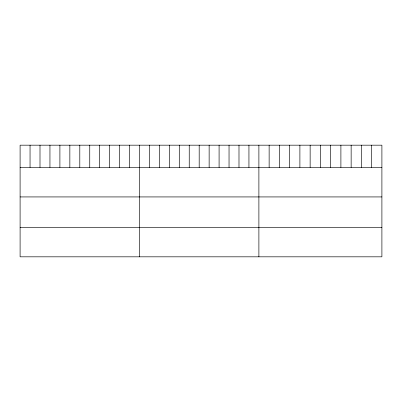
<?xml version="1.0" encoding="UTF-8"?>
<svg xmlns="http://www.w3.org/2000/svg" width="402" height="402" viewBox="0 0 402 402"><rect width="100%" height="100%" fill="white"/><g stroke="black" fill="none" stroke-linecap="round" stroke-linejoin="round"><path stroke-width="0.6" d="M381.9 167.428L381.9 256.823L20.1 256.823L20.1 145.177L381.9 145.177L381.9 167.428L20.1 167.428M20.1 196.93L381.9 196.93M20.1 227.321L381.9 227.321M371.649 145.177L371.649 167.428M361.398 145.177L361.398 167.428M351.147 145.177L351.147 167.428M340.896 145.177L340.896 167.428M330.645 145.177L330.645 167.428M320.394 145.177L320.394 167.428M310.143 145.177L310.143 167.428M299.892 145.177L299.892 167.428M289.641 145.177L289.641 167.428M279.39 145.177L279.39 167.428M269.139 145.177L269.139 167.428M258.888 145.177L258.888 256.823M248.938 145.177L248.938 167.428M238.989 145.177L238.989 167.428M229.039 145.177L229.039 167.428M219.09 145.177L219.09 167.428M209.14 145.177L209.14 167.428M199.191 145.177L199.191 167.428M189.242 145.177L189.242 167.428M179.292 145.177L179.292 167.428M169.342 145.177L169.342 167.428M159.393 145.177L159.393 167.428M149.443 145.177L149.443 167.428M139.494 145.177L139.494 256.823M129.544 145.177L129.544 167.428M119.595 145.177L119.595 167.428M109.645 145.177L109.645 167.428M99.696 145.177L99.696 167.428M89.746 145.177L89.746 167.428M79.797 145.177L79.797 167.428M69.847 145.177L69.847 167.428M59.898 145.177L59.898 167.428M49.948 145.177L49.948 167.428M39.999 145.177L39.999 167.428M30.049 145.177L30.049 167.428"/></g></svg>
